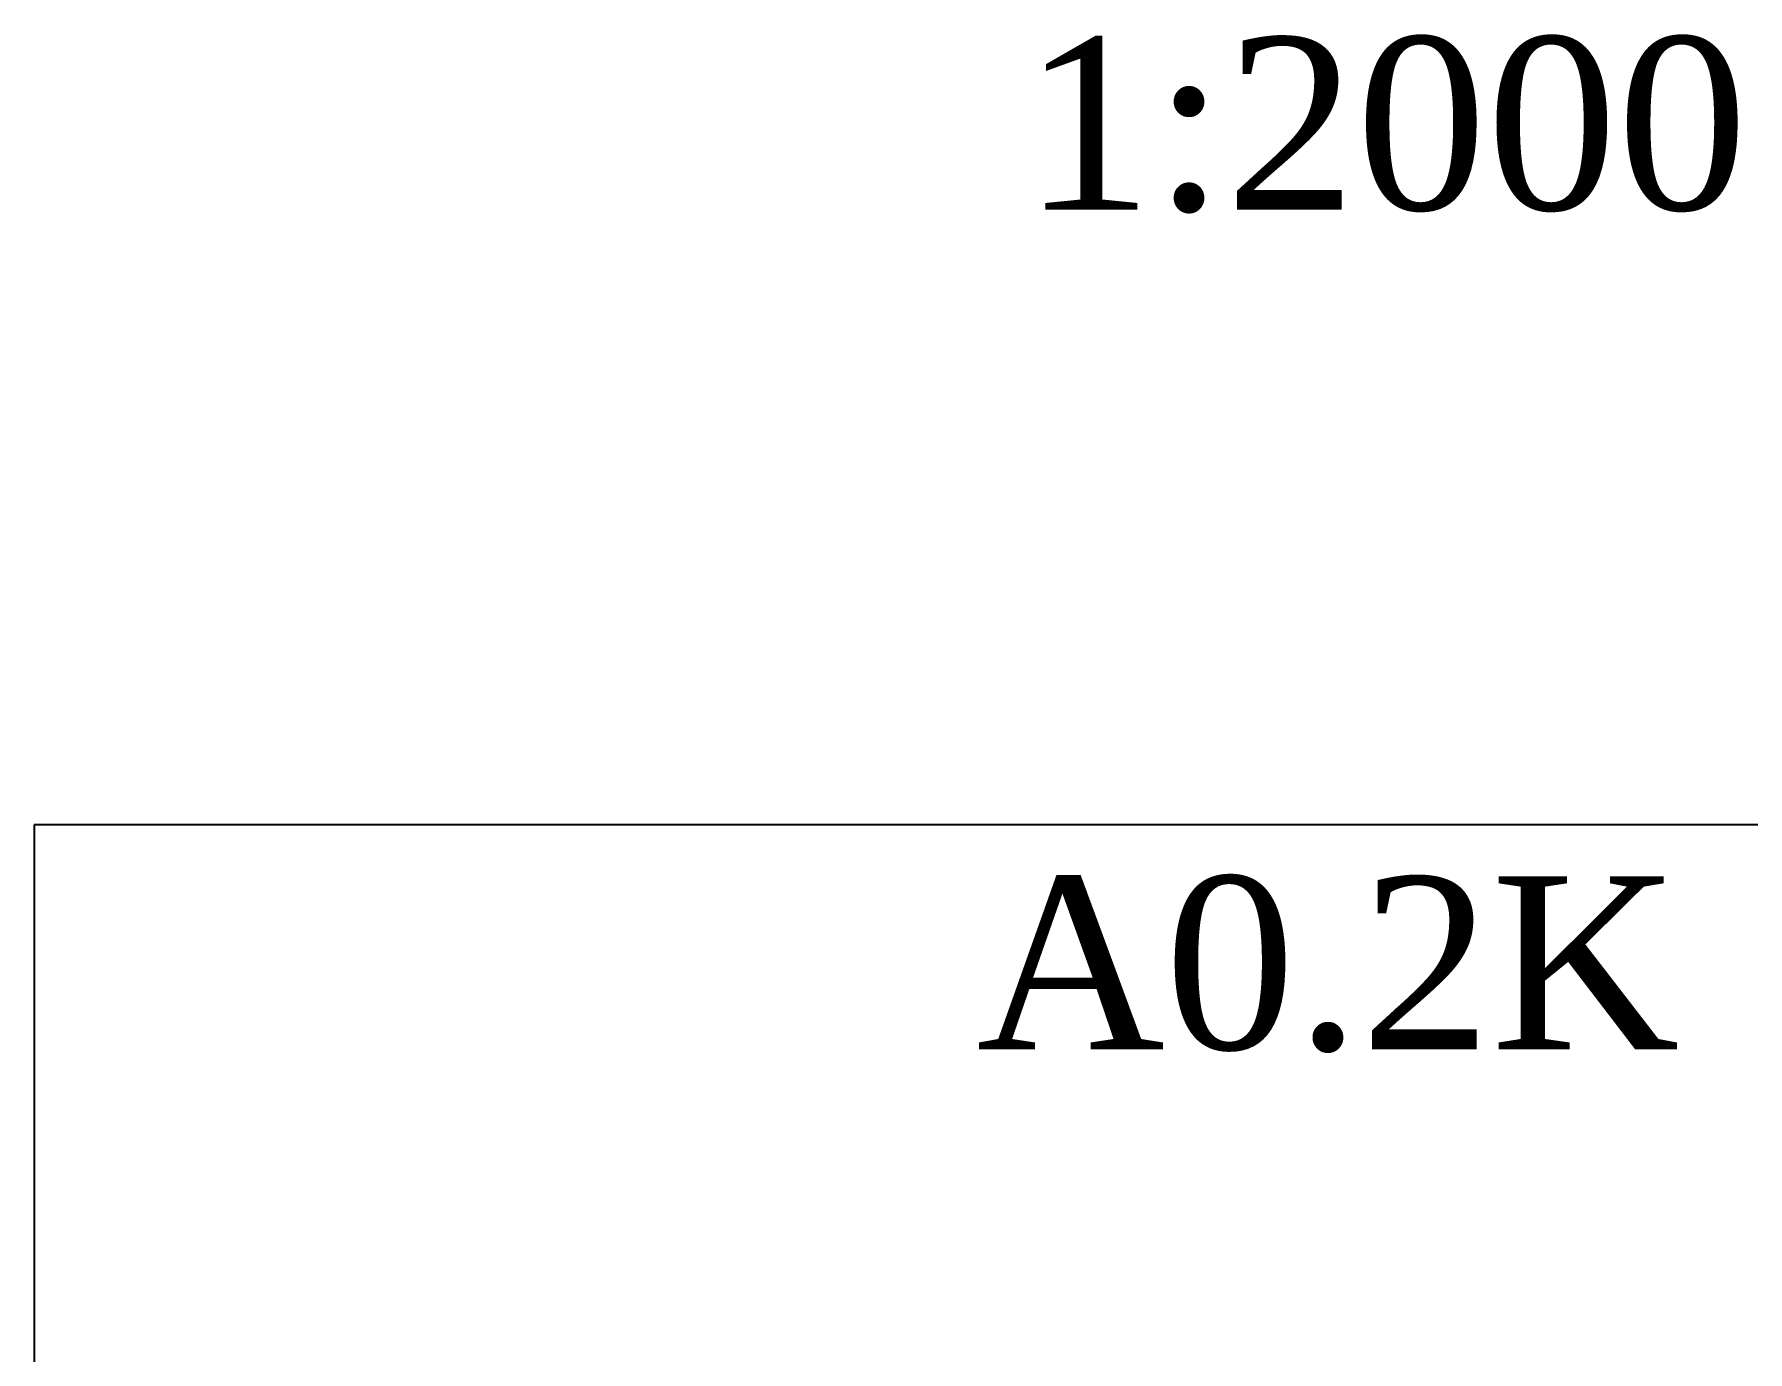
# Model space of a CAD drawing. Header units: feet. Extents: x 74374 to 92081, y 43964 to 65389.
# Drawn here: x 85933 to 87420, y 59526 to 60670 of the extents above; entities that cross this region are included whole.
import ezdxf
from ezdxf.enums import TextEntityAlignment as Align

# ---------------------------------------------------------------- set-up
doc = ezdxf.new("R2010")
doc.units = ezdxf.units.FT
doc.header["$MEASUREMENT"] = 0
doc.layers.add('Khung', color=7, linetype='Continuous')
doc.styles.add('PEC_TIMENEW', font='times.ttf')

msp = doc.modelspace()

# ---------------------------------------------------------------- linework, layer by layer
at = {"layer": 'Khung', "color": 2}
msp.add_lwpolyline([(85933.00275802444, 59983.40874277589), (85933.00275802444, 58383.40874277589), (88229.00275802444, 58383.40874277589), (88229.00275802444, 59983.40874277589)], close=True, dxfattribs=at)

# ---------------------------------------------------------------- texts
at = {"layer": 'Khung', "style": 'PEC_TIMENEW'}
msp.add_text('1:2000', height=150, dxfattribs=at).set_placement((87105.43385042174, 60517.22922203814), align=Align.CENTER)
at = {"layer": 'Khung', "color": 2, "style": 'PEC_TIMENEW'}
msp.add_text('A0.2K', height=150, dxfattribs=at).set_placement((87055.86677497621, 59788.69355544653), align=Align.CENTER)

doc.saveas('drawing.dxf')
